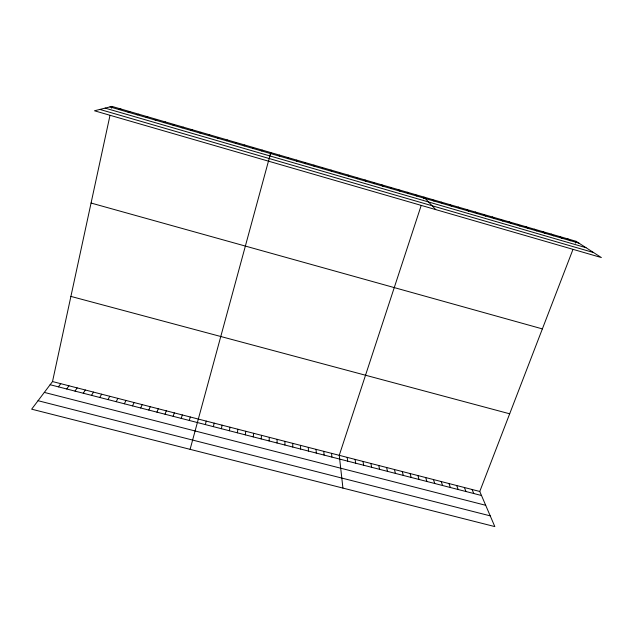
<?xml version="1.0" encoding="UTF-8"?>
<svg xmlns="http://www.w3.org/2000/svg" width="633" height="633" viewBox="0 0 633 633"><rect width="100%" height="100%" fill="white"/><g stroke="black" fill="none" stroke-linecap="round" stroke-linejoin="round"><path stroke-width="0.95" d="M292.755 447.033L292.778 443.369M284.882 445.007L284.977 441.359M277.001 442.981L277.167 439.349M269.096 440.956L269.341 437.34M288.007 158.638L288.086 157.601M261.184 438.922L261.508 435.322M253.255 436.889L253.651 433.304M245.311 434.847L245.786 431.279M237.351 432.806L237.905 429.245M279.28 156.098L279.446 155.093M229.375 430.756L230.001 427.22M221.392 428.699L222.096 425.178M572.944 249.497L479.767 491.469L494.824 526.593L31.65 409.179L52.515 381.557L109.984 115.451M111.55 108.219L111.938 106.407L576.101 241.315L601.35 257.552L94.475 110.783L111.938 106.407M213.384 426.65L214.168 423.145M205.369 424.585L206.223 421.103M268.527 161.186L270.789 152.577L270.315 154.325M190.098 449.343L268.408 161.328M189.283 420.454L190.304 417.005M181.22 418.389L182.312 414.947M421.167 205.551L339.256 455.325L342.928 488.083M423.39 198.786L423.944 197.092L435.757 209.61M173.141 416.308L174.312 412.89M165.047 414.235L166.297 410.833M261.769 151.01L262.117 150.061M575.397 243.135L576.101 241.315M156.944 412.154L158.274 408.76M148.818 410.065L150.227 406.695M140.676 407.976L142.164 404.622M132.526 405.88L134.093 402.541M252.986 148.462L253.429 147.529M124.353 403.783L126.007 400.46M116.171 401.678L117.896 398.379M107.966 399.573L109.778 396.29M99.753 397.461L101.644 394.193M244.18 145.899L244.718 145.004M91.516 395.348L93.494 392.096M83.271 393.228L85.328 389.999M75.01 391.107L77.147 387.894M66.726 388.978L68.95 385.782M235.365 143.343L235.99 142.465M58.434 386.85L60.736 383.669M226.527 140.771L227.247 139.925M217.665 138.2L218.488 137.377M208.795 135.62L209.705 134.829M199.901 133.041L200.914 132.265M190.992 130.445L192.092 129.71M182.059 127.858L183.261 127.138M173.11 125.255L174.407 124.566M164.145 122.652L165.537 121.987M155.164 120.041L156.652 119.408M146.16 117.422L147.75 116.82M137.132 114.802L138.825 114.225M128.095 112.176L129.876 111.622M119.036 109.541L120.919 109.018M44.318 392.405L485.693 505.292M38.051 400.705L490.219 515.855M52.515 381.557L479.767 491.469M50.126 384.722L481.499 495.504M70.904 296.41L509.676 413.8M91.065 203.043L542.37 328.899M99.864 109.438L593.588 252.559M109.952 106.906L578.981 243.167M105.118 108.116L585.992 247.677M567.793 238.902L570.594 240.73M559.469 236.481L562.183 238.285M551.129 234.052L553.756 235.84M542.766 231.623L545.314 233.387M534.394 229.193L536.855 230.926M525.999 226.749L528.381 228.466M517.588 224.311L519.891 225.997M509.161 221.859L511.377 223.528M500.719 219.406L502.847 221.052M492.26 216.945L494.302 218.567M483.778 214.484L485.733 216.075M475.288 212.015L477.155 213.582M466.774 209.539L468.555 211.09M458.245 207.062L459.938 208.581M449.691 204.578L451.305 206.073M441.13 202.085L442.649 203.557M432.545 199.593L433.977 201.041M415.58 194.663L416.838 196.064M407.201 192.226L408.372 193.603M398.798 189.781L399.89 191.134M390.387 187.336L391.384 188.666M381.952 184.883L382.87 186.189M373.51 182.431L374.332 183.712M365.043 179.97L365.779 181.228M356.561 177.509L357.21 178.735M348.063 175.032L348.617 176.243M472.083 489.491L473.745 493.511M339.541 172.564L340.016 173.743M464.385 487.513L465.975 491.517M456.67 485.527L458.189 489.523M448.947 483.541L450.395 487.513M441.209 481.547L442.578 485.511M433.447 479.553L434.752 483.501M331.012 170.079L331.391 171.234M425.685 477.559L426.911 481.484M417.899 475.557L419.054 479.466M410.097 473.547L411.189 477.448M402.287 471.538L403.3 475.423M322.458 167.595L322.751 168.726M394.462 469.528L395.396 473.389M386.613 467.51L387.483 471.363M378.763 465.484L379.555 469.322M370.891 463.459L371.611 467.281M313.889 165.102L314.095 166.21M363.002 461.433L363.651 465.239M355.105 459.4L355.675 463.19M347.185 457.366L347.683 461.14M305.304 162.61L305.415 163.694M331.542 453.339L331.89 457.081M323.819 451.353L324.096 455.08M316.081 449.359L316.278 453.07M308.326 447.365L308.453 451.06M296.703 160.109L296.719 161.162M300.556 445.371L300.612 449.05"/></g></svg>
